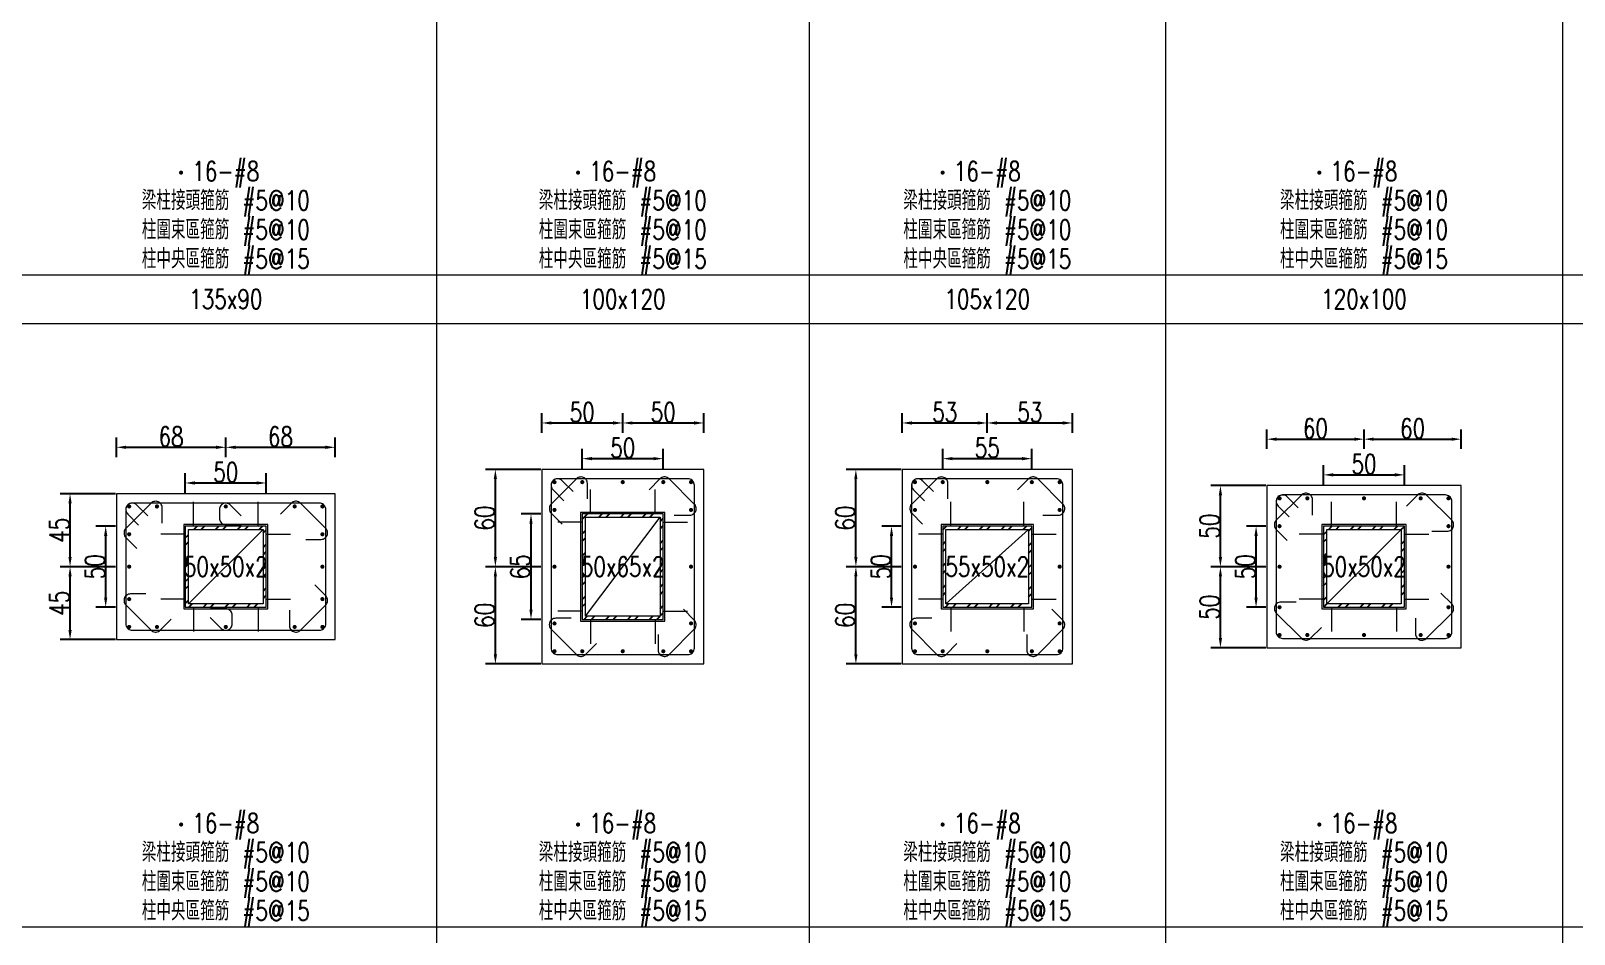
# Model space of a CAD drawing. Header units: millimetres. Extents: x 0 to 3905, y 0 to 8880.
# Drawn here: x 1970 to 2922, y 4447 to 5004 of the extents above; entities that cross this region are included whole.
import ezdxf
from ezdxf.enums import TextEntityAlignment as Align

# ---------------------------------------------------------------- set-up
doc = ezdxf.new("R2010")
doc.units = ezdxf.units.MM
doc.layers.get('DEFPOINTS').update_dxf_attribs({"color": 3})
for name, color, linetype in [('Hatch線', 6, 'Continuous'), ('主筋斷面', 2, 'Continuous'), ('文字-主筋根數', 7, 'Continuous'), ('文字-剪力筋 中央區', 7, 'Continuous'), ('文字-剪力筋-BC', 7, 'Continuous'), ('文字-剪力筋-圍束區', 7, 'Continuous'), ('文字-斷面尺寸', 7, 'Continuous'), ('文字-輔助字', 7, 'Continuous'), ('柱斷面線', 4, 'Continuous'), ('標註字', 4, 'Continuous'), ('箍筋線', 1, 'Continuous'), ('網格線', 7, 'Continuous'), ('鋼柱', 11, 'Continuous')]:
    doc.layers.add(name, color=color, linetype=linetype)
doc.styles.add('note', font='txt.shx', dxfattribs={"width": 0.75, "height": 12})
doc.styles.add('txt', font='txt.shx', dxfattribs={"height": 0.2, "bigfont": 'chineset.shx'})
doc.dimstyles.new('RCAD_DIM', dxfattribs={"dimtxt": 12, "dimasz": 6, "dimexe": 6, "dimexo": 0.625, "dimtad": 1, "dimdec": 0, "dimdsep": 46, "dimtxsty": 'note', "dimcen": 2.5, "dimclrd": 256, "dimclre": 256, "dimclrt": 256, "dimadec": 0, "dimazin": 0, "dimtfac": 1, "dimtmove": 0, "dimatfit": 3, "dimfxl": 0, "dimtolj": 1, "dimarcsym": 0})

# ---------------------------------------------------------------- blocks, each defined once
blk = doc.blocks.new('*D1140')
at = {"layer": 'DEFPOINTS', "color": 0}
for p in [(2115, 4725.625), (2065, 4719), (2115, 4719)]:
    blk.add_point(p, dxfattribs=at)
at = {"layer": '標註字', "lineweight": -2}
for p, q in [((2065, 4719.625), (2065, 4731.625)), ((2071, 4725.625), (2109, 4725.625)), ((2115, 4719.625), (2115, 4731.625))]:
    blk.add_line(p, q, dxfattribs=at)
at = {"layer": '標註字'}
for points in [[(2071, 4726.625), (2071, 4724.625), (2065, 4725.625)], [(2109, 4724.625), (2109, 4726.625), (2115, 4725.625)]]:
    blk.add_solid(points, dxfattribs=at)
at = {"layer": '標註字', "insert": (2090, 4732.25), "char_height": 12, "attachment_point": 5, "style": 'note'}
blk.add_mtext('\\A1;50', dxfattribs=at)
blk = doc.blocks.new('*D1141')
at = {"layer": 'DEFPOINTS', "color": 0}
for p in [(2015.875, 4699), (2022.5, 4699), (2022.5, 4649)]:
    blk.add_point(p, dxfattribs=at)
at = {"layer": '標註字', "lineweight": -2}
for p, q in [((2021.875, 4699), (2009.875, 4699)), ((2015.875, 4655), (2015.875, 4693)), ((2021.875, 4649), (2009.875, 4649))]:
    blk.add_line(p, q, dxfattribs=at)
at = {"layer": '標註字'}
for points in [[(2016.875, 4693), (2014.875, 4693), (2015.875, 4699)], [(2014.875, 4655), (2016.875, 4655), (2015.875, 4649)]]:
    blk.add_solid(points, dxfattribs=at)
at = {"layer": '標註字', "insert": (2009.25, 4674), "char_height": 12, "attachment_point": 5, "rotation": 90, "style": 'note'}
blk.add_mtext('\\A1;50', dxfattribs=at)
blk = doc.blocks.new('*D1142')
at = {"layer": 'DEFPOINTS', "color": 0}
for p in [(2090, 4747.625), (2022.5, 4741), (2090, 4741)]:
    blk.add_point(p, dxfattribs=at)
at = {"layer": '標註字', "lineweight": -2}
for p, q in [((2022.5, 4741.625), (2022.5, 4753.625)), ((2090, 4741.625), (2090, 4753.625)), ((2028.5, 4747.625), (2084, 4747.625))]:
    blk.add_line(p, q, dxfattribs=at)
at = {"layer": '標註字'}
for points in [[(2028.5, 4748.625), (2028.5, 4746.625), (2022.5, 4747.625)], [(2084, 4746.625), (2084, 4748.625), (2090, 4747.625)]]:
    blk.add_solid(points, dxfattribs=at)
at = {"layer": '標註字', "insert": (2056.25, 4754.25), "char_height": 12, "attachment_point": 5, "style": 'note'}
blk.add_mtext('\\A1;68', dxfattribs=at)
blk = doc.blocks.new('*D1143')
at = {"layer": 'DEFPOINTS', "color": 0}
for p in [(2157.5, 4747.625), (2090, 4741), (2157.5, 4741)]:
    blk.add_point(p, dxfattribs=at)
at = {"layer": '標註字', "lineweight": -2}
for p, q in [((2090, 4741.625), (2090, 4753.625)), ((2157.5, 4741.625), (2157.5, 4753.625)), ((2096, 4747.625), (2151.5, 4747.625))]:
    blk.add_line(p, q, dxfattribs=at)
at = {"layer": '標註字'}
for points in [[(2096, 4748.625), (2096, 4746.625), (2090, 4747.625)], [(2151.5, 4746.625), (2151.5, 4748.625), (2157.5, 4747.625)]]:
    blk.add_solid(points, dxfattribs=at)
at = {"layer": '標註字', "insert": (2123.75, 4754.25), "char_height": 12, "attachment_point": 5, "style": 'note'}
blk.add_mtext('\\A1;68', dxfattribs=at)
blk = doc.blocks.new('*D1144')
at = {"layer": 'DEFPOINTS', "color": 0}
for p in [(1993.875, 4674), (2022.5, 4674), (2022.5, 4629)]:
    blk.add_point(p, dxfattribs=at)
at = {"layer": '標註字', "lineweight": -2}
for p, q in [((2021.875, 4674), (1987.875, 4674)), ((1993.875, 4635), (1993.875, 4668)), ((2021.875, 4629), (1987.875, 4629))]:
    blk.add_line(p, q, dxfattribs=at)
at = {"layer": '標註字'}
for points in [[(1994.875, 4668), (1992.875, 4668), (1993.875, 4674)], [(1992.875, 4635), (1994.875, 4635), (1993.875, 4629)]]:
    blk.add_solid(points, dxfattribs=at)
at = {"layer": '標註字', "insert": (1987.25, 4651.5), "char_height": 12, "attachment_point": 5, "rotation": 90, "style": 'note'}
blk.add_mtext('\\A1;45', dxfattribs=at)
blk = doc.blocks.new('*D1145')
at = {"layer": 'DEFPOINTS', "color": 0}
for p in [(1993.875, 4719), (2022.5, 4719), (2022.5, 4674)]:
    blk.add_point(p, dxfattribs=at)
at = {"layer": '標註字', "lineweight": -2}
for p, q in [((2021.875, 4719), (1987.875, 4719)), ((1993.875, 4680), (1993.875, 4713)), ((2021.875, 4674), (1987.875, 4674))]:
    blk.add_line(p, q, dxfattribs=at)
at = {"layer": '標註字'}
for points in [[(1994.875, 4713), (1992.875, 4713), (1993.875, 4719)], [(1992.875, 4680), (1994.875, 4680), (1993.875, 4674)]]:
    blk.add_solid(points, dxfattribs=at)
at = {"layer": '標註字', "insert": (1987.25, 4696.5), "char_height": 12, "attachment_point": 5, "rotation": 90, "style": 'note'}
blk.add_mtext('\\A1;45', dxfattribs=at)
blk = doc.blocks.new('Circle_Filled')
at = {"const_width": 0.5}
blk.add_lwpolyline([(-0.25, 0, 1), (0.25, 0, 1)], format="xyb", close=True, dxfattribs=at)
blk = doc.blocks.new('*D1272')
at = {"layer": 'DEFPOINTS', "color": 0}
for p in [(2310, 4734), (2360, 4740.625), (2360, 4734)]:
    blk.add_point(p, dxfattribs=at)
at = {"layer": '標註字', "lineweight": -2}
for p, q in [((2310, 4734.625), (2310, 4746.625)), ((2360, 4734.625), (2360, 4746.625)), ((2316, 4740.625), (2354, 4740.625))]:
    blk.add_line(p, q, dxfattribs=at)
at = {"layer": '標註字'}
for points in [[(2316, 4741.625), (2316, 4739.625), (2310, 4740.625)], [(2354, 4739.625), (2354, 4741.625), (2360, 4740.625)]]:
    blk.add_solid(points, dxfattribs=at)
at = {"layer": '標註字', "insert": (2335, 4747.25), "char_height": 12, "attachment_point": 5, "style": 'note'}
blk.add_mtext('\\A1;50', dxfattribs=at)
blk = doc.blocks.new('*D1273')
at = {"layer": 'DEFPOINTS', "color": 0}
for p in [(2278.375, 4706.5), (2285, 4706.5), (2285, 4641.5)]:
    blk.add_point(p, dxfattribs=at)
at = {"layer": '標註字', "lineweight": -2}
for p, q in [((2284.375, 4706.5), (2272.375, 4706.5)), ((2278.375, 4647.5), (2278.375, 4700.5)), ((2284.375, 4641.5), (2272.375, 4641.5))]:
    blk.add_line(p, q, dxfattribs=at)
at = {"layer": '標註字'}
for points in [[(2279.375, 4700.5), (2277.375, 4700.5), (2278.375, 4706.5)], [(2277.375, 4647.5), (2279.375, 4647.5), (2278.375, 4641.5)]]:
    blk.add_solid(points, dxfattribs=at)
at = {"layer": '標註字', "insert": (2271.75, 4674), "char_height": 12, "attachment_point": 5, "rotation": 90, "style": 'note'}
blk.add_mtext('\\A1;65', dxfattribs=at)
blk = doc.blocks.new('*D1274')
at = {"layer": 'DEFPOINTS', "color": 0}
for p in [(2335, 4762.625), (2285, 4756), (2335, 4756)]:
    blk.add_point(p, dxfattribs=at)
at = {"layer": '標註字', "lineweight": -2}
for p, q in [((2285, 4756.625), (2285, 4768.625)), ((2291, 4762.625), (2329, 4762.625)), ((2335, 4756.625), (2335, 4768.625))]:
    blk.add_line(p, q, dxfattribs=at)
at = {"layer": '標註字'}
for points in [[(2291, 4763.625), (2291, 4761.625), (2285, 4762.625)], [(2329, 4761.625), (2329, 4763.625), (2335, 4762.625)]]:
    blk.add_solid(points, dxfattribs=at)
at = {"layer": '標註字', "insert": (2310, 4769.25), "char_height": 12, "attachment_point": 5, "style": 'note'}
blk.add_mtext('\\A1;50', dxfattribs=at)
blk = doc.blocks.new('*D1275')
at = {"layer": 'DEFPOINTS', "color": 0}
for p in [(2385, 4762.625), (2335, 4756), (2385, 4756)]:
    blk.add_point(p, dxfattribs=at)
at = {"layer": '標註字', "lineweight": -2}
for p, q in [((2335, 4756.625), (2335, 4768.625)), ((2341, 4762.625), (2379, 4762.625)), ((2385, 4756.625), (2385, 4768.625))]:
    blk.add_line(p, q, dxfattribs=at)
at = {"layer": '標註字'}
for points in [[(2341, 4763.625), (2341, 4761.625), (2335, 4762.625)], [(2379, 4761.625), (2379, 4763.625), (2385, 4762.625)]]:
    blk.add_solid(points, dxfattribs=at)
at = {"layer": '標註字', "insert": (2360, 4769.25), "char_height": 12, "attachment_point": 5, "style": 'note'}
blk.add_mtext('\\A1;50', dxfattribs=at)
blk = doc.blocks.new('*D1276')
at = {"layer": 'DEFPOINTS', "color": 0}
for p in [(2256.375, 4674), (2285, 4674), (2285, 4614)]:
    blk.add_point(p, dxfattribs=at)
at = {"layer": '標註字', "lineweight": -2}
for p, q in [((2284.375, 4674), (2250.375, 4674)), ((2256.375, 4620), (2256.375, 4668)), ((2284.375, 4614), (2250.375, 4614))]:
    blk.add_line(p, q, dxfattribs=at)
at = {"layer": '標註字'}
for points in [[(2257.375, 4668), (2255.375, 4668), (2256.375, 4674)], [(2255.375, 4620), (2257.375, 4620), (2256.375, 4614)]]:
    blk.add_solid(points, dxfattribs=at)
at = {"layer": '標註字', "insert": (2249.75, 4644), "char_height": 12, "attachment_point": 5, "rotation": 90, "style": 'note'}
blk.add_mtext('\\A1;60', dxfattribs=at)
blk = doc.blocks.new('*D1277')
at = {"layer": 'DEFPOINTS', "color": 0}
for p in [(2256.375, 4734), (2285, 4734), (2285, 4674)]:
    blk.add_point(p, dxfattribs=at)
at = {"layer": '標註字', "lineweight": -2}
for p, q in [((2284.375, 4734), (2250.375, 4734)), ((2256.375, 4680), (2256.375, 4728)), ((2284.375, 4674), (2250.375, 4674))]:
    blk.add_line(p, q, dxfattribs=at)
at = {"layer": '標註字'}
for points in [[(2257.375, 4728), (2255.375, 4728), (2256.375, 4734)], [(2255.375, 4680), (2257.375, 4680), (2256.375, 4674)]]:
    blk.add_solid(points, dxfattribs=at)
at = {"layer": '標註字', "insert": (2249.75, 4704), "char_height": 12, "attachment_point": 5, "rotation": 90, "style": 'note'}
blk.add_mtext('\\A1;60', dxfattribs=at)
blk = doc.blocks.new('*D1404')
at = {"layer": 'DEFPOINTS', "color": 0}
for p in [(2532.5, 4734), (2587.5, 4740.625), (2587.5, 4734)]:
    blk.add_point(p, dxfattribs=at)
at = {"layer": '標註字', "lineweight": -2}
for p, q in [((2532.5, 4734.625), (2532.5, 4746.625)), ((2587.5, 4734.625), (2587.5, 4746.625)), ((2538.5, 4740.625), (2581.5, 4740.625))]:
    blk.add_line(p, q, dxfattribs=at)
at = {"layer": '標註字'}
for points in [[(2538.5, 4741.625), (2538.5, 4739.625), (2532.5, 4740.625)], [(2581.5, 4739.625), (2581.5, 4741.625), (2587.5, 4740.625)]]:
    blk.add_solid(points, dxfattribs=at)
at = {"layer": '標註字', "insert": (2560, 4747.25), "char_height": 12, "attachment_point": 5, "style": 'note'}
blk.add_mtext('\\A1;55', dxfattribs=at)
blk = doc.blocks.new('*D1405')
at = {"layer": 'DEFPOINTS', "color": 0}
for p in [(2500.875, 4699), (2507.5, 4699), (2507.5, 4649)]:
    blk.add_point(p, dxfattribs=at)
at = {"layer": '標註字', "lineweight": -2}
for p, q in [((2506.875, 4699), (2494.875, 4699)), ((2500.875, 4655), (2500.875, 4693)), ((2506.875, 4649), (2494.875, 4649))]:
    blk.add_line(p, q, dxfattribs=at)
at = {"layer": '標註字'}
for points in [[(2501.875, 4693), (2499.875, 4693), (2500.875, 4699)], [(2499.875, 4655), (2501.875, 4655), (2500.875, 4649)]]:
    blk.add_solid(points, dxfattribs=at)
at = {"layer": '標註字', "insert": (2494.25, 4674), "char_height": 12, "attachment_point": 5, "rotation": 90, "style": 'note'}
blk.add_mtext('\\A1;50', dxfattribs=at)
blk = doc.blocks.new('*D1406')
at = {"layer": 'DEFPOINTS', "color": 0}
for p in [(2560, 4762.625), (2507.5, 4756), (2560, 4756)]:
    blk.add_point(p, dxfattribs=at)
at = {"layer": '標註字', "lineweight": -2}
for p, q in [((2507.5, 4756.625), (2507.5, 4768.625)), ((2513.5, 4762.625), (2554, 4762.625)), ((2560, 4756.625), (2560, 4768.625))]:
    blk.add_line(p, q, dxfattribs=at)
at = {"layer": '標註字'}
for points in [[(2513.5, 4763.625), (2513.5, 4761.625), (2507.5, 4762.625)], [(2554, 4761.625), (2554, 4763.625), (2560, 4762.625)]]:
    blk.add_solid(points, dxfattribs=at)
at = {"layer": '標註字', "insert": (2533.75, 4769.25), "char_height": 12, "attachment_point": 5, "style": 'note'}
blk.add_mtext('\\A1;53', dxfattribs=at)
blk = doc.blocks.new('*D1407')
at = {"layer": 'DEFPOINTS', "color": 0}
for p in [(2612.5, 4762.625), (2560, 4756), (2612.5, 4756)]:
    blk.add_point(p, dxfattribs=at)
at = {"layer": '標註字', "lineweight": -2}
for p, q in [((2560, 4756.625), (2560, 4768.625)), ((2566, 4762.625), (2606.5, 4762.625)), ((2612.5, 4756.625), (2612.5, 4768.625))]:
    blk.add_line(p, q, dxfattribs=at)
at = {"layer": '標註字'}
for points in [[(2566, 4763.625), (2566, 4761.625), (2560, 4762.625)], [(2606.5, 4761.625), (2606.5, 4763.625), (2612.5, 4762.625)]]:
    blk.add_solid(points, dxfattribs=at)
at = {"layer": '標註字', "insert": (2586.25, 4769.25), "char_height": 12, "attachment_point": 5, "style": 'note'}
blk.add_mtext('\\A1;53', dxfattribs=at)
blk = doc.blocks.new('*D1408')
at = {"layer": 'DEFPOINTS', "color": 0}
for p in [(2478.875, 4674), (2507.5, 4674), (2507.5, 4614)]:
    blk.add_point(p, dxfattribs=at)
at = {"layer": '標註字', "lineweight": -2}
for p, q in [((2506.875, 4674), (2472.875, 4674)), ((2478.875, 4620), (2478.875, 4668)), ((2506.875, 4614), (2472.875, 4614))]:
    blk.add_line(p, q, dxfattribs=at)
at = {"layer": '標註字'}
for points in [[(2479.875, 4668), (2477.875, 4668), (2478.875, 4674)], [(2477.875, 4620), (2479.875, 4620), (2478.875, 4614)]]:
    blk.add_solid(points, dxfattribs=at)
at = {"layer": '標註字', "insert": (2472.25, 4644), "char_height": 12, "attachment_point": 5, "rotation": 90, "style": 'note'}
blk.add_mtext('\\A1;60', dxfattribs=at)
blk = doc.blocks.new('*D1409')
at = {"layer": 'DEFPOINTS', "color": 0}
for p in [(2478.875, 4734), (2507.5, 4734), (2507.5, 4674)]:
    blk.add_point(p, dxfattribs=at)
at = {"layer": '標註字', "lineweight": -2}
for p, q in [((2506.875, 4734), (2472.875, 4734)), ((2478.875, 4680), (2478.875, 4728)), ((2506.875, 4674), (2472.875, 4674))]:
    blk.add_line(p, q, dxfattribs=at)
at = {"layer": '標註字'}
for points in [[(2479.875, 4728), (2477.875, 4728), (2478.875, 4734)], [(2477.875, 4680), (2479.875, 4680), (2478.875, 4674)]]:
    blk.add_solid(points, dxfattribs=at)
at = {"layer": '標註字', "insert": (2472.25, 4704), "char_height": 12, "attachment_point": 5, "rotation": 90, "style": 'note'}
blk.add_mtext('\\A1;60', dxfattribs=at)
blk = doc.blocks.new('*D1536')
at = {"layer": 'DEFPOINTS', "color": 0}
for p in [(2817.5, 4730.625), (2767.5, 4724), (2817.5, 4724)]:
    blk.add_point(p, dxfattribs=at)
at = {"layer": '標註字', "lineweight": -2}
for p, q in [((2767.5, 4724.625), (2767.5, 4736.625)), ((2817.5, 4724.625), (2817.5, 4736.625)), ((2773.5, 4730.625), (2811.5, 4730.625))]:
    blk.add_line(p, q, dxfattribs=at)
at = {"layer": '標註字'}
for points in [[(2773.5, 4731.625), (2773.5, 4729.625), (2767.5, 4730.625)], [(2811.5, 4729.625), (2811.5, 4731.625), (2817.5, 4730.625)]]:
    blk.add_solid(points, dxfattribs=at)
at = {"layer": '標註字', "insert": (2792.5, 4737.25), "char_height": 12, "attachment_point": 5, "style": 'note'}
blk.add_mtext('\\A1;50', dxfattribs=at)
blk = doc.blocks.new('*D1537')
at = {"layer": 'DEFPOINTS', "color": 0}
for p in [(2725.875, 4699), (2732.5, 4699), (2732.5, 4649)]:
    blk.add_point(p, dxfattribs=at)
at = {"layer": '標註字', "lineweight": -2}
for p, q in [((2731.875, 4699), (2719.875, 4699)), ((2725.875, 4655), (2725.875, 4693)), ((2731.875, 4649), (2719.875, 4649))]:
    blk.add_line(p, q, dxfattribs=at)
at = {"layer": '標註字'}
for points in [[(2726.875, 4693), (2724.875, 4693), (2725.875, 4699)], [(2724.875, 4655), (2726.875, 4655), (2725.875, 4649)]]:
    blk.add_solid(points, dxfattribs=at)
at = {"layer": '標註字', "insert": (2719.25, 4674), "char_height": 12, "attachment_point": 5, "rotation": 90, "style": 'note'}
blk.add_mtext('\\A1;50', dxfattribs=at)
blk = doc.blocks.new('*D1538')
at = {"layer": 'DEFPOINTS', "color": 0}
for p in [(2732.5, 4746), (2792.5, 4752.625), (2792.5, 4746)]:
    blk.add_point(p, dxfattribs=at)
at = {"layer": '標註字', "lineweight": -2}
for p, q in [((2732.5, 4746.625), (2732.5, 4758.625)), ((2792.5, 4746.625), (2792.5, 4758.625)), ((2738.5, 4752.625), (2786.5, 4752.625))]:
    blk.add_line(p, q, dxfattribs=at)
at = {"layer": '標註字'}
for points in [[(2738.5, 4753.625), (2738.5, 4751.625), (2732.5, 4752.625)], [(2786.5, 4751.625), (2786.5, 4753.625), (2792.5, 4752.625)]]:
    blk.add_solid(points, dxfattribs=at)
at = {"layer": '標註字', "insert": (2762.5, 4759.25), "char_height": 12, "attachment_point": 5, "style": 'note'}
blk.add_mtext('\\A1;60', dxfattribs=at)
blk = doc.blocks.new('*D1539')
at = {"layer": 'DEFPOINTS', "color": 0}
for p in [(2792.5, 4746), (2852.5, 4752.625), (2852.5, 4746)]:
    blk.add_point(p, dxfattribs=at)
at = {"layer": '標註字', "lineweight": -2}
for p, q in [((2792.5, 4746.625), (2792.5, 4758.625)), ((2852.5, 4746.625), (2852.5, 4758.625)), ((2798.5, 4752.625), (2846.5, 4752.625))]:
    blk.add_line(p, q, dxfattribs=at)
at = {"layer": '標註字'}
for points in [[(2798.5, 4753.625), (2798.5, 4751.625), (2792.5, 4752.625)], [(2846.5, 4751.625), (2846.5, 4753.625), (2852.5, 4752.625)]]:
    blk.add_solid(points, dxfattribs=at)
at = {"layer": '標註字', "insert": (2822.5, 4759.25), "char_height": 12, "attachment_point": 5, "style": 'note'}
blk.add_mtext('\\A1;60', dxfattribs=at)
blk = doc.blocks.new('*D1540')
at = {"layer": 'DEFPOINTS', "color": 0}
for p in [(2703.875, 4674), (2732.5, 4674), (2732.5, 4624)]:
    blk.add_point(p, dxfattribs=at)
at = {"layer": '標註字', "lineweight": -2}
for p, q in [((2731.875, 4674), (2697.875, 4674)), ((2703.875, 4630), (2703.875, 4668)), ((2731.875, 4624), (2697.875, 4624))]:
    blk.add_line(p, q, dxfattribs=at)
at = {"layer": '標註字'}
for points in [[(2704.875, 4668), (2702.875, 4668), (2703.875, 4674)], [(2702.875, 4630), (2704.875, 4630), (2703.875, 4624)]]:
    blk.add_solid(points, dxfattribs=at)
at = {"layer": '標註字', "insert": (2697.25, 4649), "char_height": 12, "attachment_point": 5, "rotation": 90, "style": 'note'}
blk.add_mtext('\\A1;50', dxfattribs=at)
blk = doc.blocks.new('*D1541')
at = {"layer": 'DEFPOINTS', "color": 0}
for p in [(2703.875, 4724), (2732.5, 4724), (2732.5, 4674)]:
    blk.add_point(p, dxfattribs=at)
at = {"layer": '標註字', "lineweight": -2}
for p, q in [((2731.875, 4724), (2697.875, 4724)), ((2703.875, 4680), (2703.875, 4718)), ((2731.875, 4674), (2697.875, 4674))]:
    blk.add_line(p, q, dxfattribs=at)
at = {"layer": '標註字'}
for points in [[(2704.875, 4718), (2702.875, 4718), (2703.875, 4724)], [(2702.875, 4680), (2704.875, 4680), (2703.875, 4674)]]:
    blk.add_solid(points, dxfattribs=at)
at = {"layer": '標註字', "insert": (2697.25, 4699), "char_height": 12, "attachment_point": 5, "rotation": 90, "style": 'note'}
blk.add_mtext('\\A1;50', dxfattribs=at)

msp = doc.modelspace()

# ---------------------------------------------------------------- hatches: boundary and pattern name
at = {"layer": 'Hatch線'}
h = msp.add_hatch(dxfattribs=at)
h.set_pattern_fill('ANSI32', color=256, style=0)
h.paths.add_polyline_path([(2310, 4641.5), (2360, 4641.5), (2360, 4706.5), (2310, 4706.5)], flags=17)
h.paths.add_polyline_path([(2312, 4643.5), (2312, 4704.5), (2358, 4704.5), (2358, 4643.5)])
h = msp.add_hatch(dxfattribs=at)
h.set_pattern_fill('ANSI32', color=256, style=0)
h.paths.add_polyline_path([(2065, 4649), (2115, 4649), (2115, 4699), (2065, 4699)], flags=17)
h.paths.add_polyline_path([(2067, 4651), (2067, 4697), (2113, 4697), (2113, 4651)])
h = msp.add_hatch(dxfattribs=at)
h.set_pattern_fill('ANSI32', color=256, style=0)
h.paths.add_polyline_path([(2532.5, 4649), (2587.5, 4649), (2587.5, 4699), (2532.5, 4699)], flags=17)
h.paths.add_polyline_path([(2534.5, 4651), (2534.5, 4697), (2585.5, 4697), (2585.5, 4651)])
h = msp.add_hatch(dxfattribs=at)
h.set_pattern_fill('ANSI32', color=256, style=0)
h.paths.add_polyline_path([(2767.5, 4649), (2817.5, 4649), (2817.5, 4699), (2767.5, 4699)], flags=17)
h.paths.add_polyline_path([(2769.5, 4651), (2769.5, 4697), (2815.5, 4697), (2815.5, 4651)])

# ---------------------------------------------------------------- linework, layer by layer
at = {"layer": 'DEFPOINTS', "lineweight": 5}
for points in [[(2315, 4706.5), (2315, 4721.5)], [(2355, 4706.5), (2355, 4721.5)], [(2070, 4699), (2070, 4714)], [(2110, 4699), (2110, 4714)], [(2310, 4640.5), (2361, 4640.5), (2361, 4707.5), (2309, 4707.5), (2309, 4640.5), (2310, 4640.5)], [(2537.5, 4699), (2537.5, 4714)], [(2582.5, 4699), (2582.5, 4714)], [(2772.5, 4699), (2772.5, 4714)], [(2812.5, 4699), (2812.5, 4714)], [(2065, 4648), (2116, 4648), (2116, 4700), (2064, 4700), (2064, 4648), (2065, 4648)], [(2067, 4651), (2113, 4697)], [(2310, 4701.5), (2295, 4701.5)], [(2312, 4643.5), (2358, 4704.5)], [(2360, 4701.5), (2375, 4701.5)], [(2532.5, 4648), (2588.5, 4648), (2588.5, 4700), (2531.5, 4700), (2531.5, 4648), (2532.5, 4648)], [(2534.5, 4651), (2585.5, 4697)], [(2767.5, 4648), (2818.5, 4648), (2818.5, 4700), (2766.5, 4700), (2766.5, 4648), (2767.5, 4648)], [(2769.5, 4651), (2815.5, 4697)], [(2065, 4694), (2050, 4694)], [(2115, 4694), (2130, 4694)], [(2532.5, 4694), (2517.5, 4694)], [(2587.5, 4694), (2602.5, 4694)], [(2767.5, 4694), (2752.5, 4694)], [(2817.5, 4694), (2832.5, 4694)], [(2065, 4654), (2050, 4654)], [(2070, 4649), (2070, 4634)], [(2110, 4649), (2110, 4634)], [(2115, 4654), (2130, 4654)], [(2532.5, 4654), (2517.5, 4654)], [(2537.5, 4649), (2537.5, 4634)], [(2582.5, 4649), (2582.5, 4634)], [(2587.5, 4654), (2602.5, 4654)], [(2767.5, 4654), (2752.5, 4654)], [(2772.5, 4649), (2772.5, 4634)], [(2812.5, 4649), (2812.5, 4634)], [(2817.5, 4654), (2832.5, 4654)], [(2310, 4646.5), (2295, 4646.5)], [(2315, 4641.5), (2315, 4626.5)], [(2355, 4641.5), (2355, 4626.5)], [(2360, 4646.5), (2375, 4646.5)]]:
    msp.add_lwpolyline(points, dxfattribs=at)
at = {"layer": '柱斷面線', "lineweight": 5}
for points in [[(2285, 4614), (2385, 4614), (2385, 4734), (2285, 4734), (2285, 4614)], [(2507.5, 4614), (2612.5, 4614), (2612.5, 4734), (2507.5, 4734), (2507.5, 4614)], [(2022.5, 4629), (2157.5, 4629), (2157.5, 4719), (2022.5, 4719), (2022.5, 4629)], [(2732.5, 4624), (2852.5, 4624), (2852.5, 4724), (2732.5, 4724), (2732.5, 4624)]]:
    msp.add_lwpolyline(points, dxfattribs=at)
at = {"layer": '箍筋線', "lineweight": 5}
for points in [[(2313.19, 4715.81), (2313.19, 4725.35), (2313.13, 4726.02), (2312.96, 4726.66), (2312.69, 4727.27), (2312.32, 4727.83), (2311.86, 4728.32), (2311.33, 4728.72), (2310.73, 4729.02), (2310.1, 4729.23), (2309.43, 4729.32), (2308.77, 4729.3), (2308.11, 4729.17), (2307.49, 4728.93), (2306.91, 4728.59), (2306.4, 4728.16), (2290.84, 4712.6), (2290.39, 4712.07), (2290.05, 4711.47), (2289.81, 4710.82), (2289.69, 4710.13), (2289.69, 4709.44), (2289.81, 4708.76), (2290.05, 4708.11), (2290.39, 4707.51), (2290.84, 4706.98), (2297.58, 4700.23)], [(2304.33, 4720.29), (2297.58, 4727.04), (2297.07, 4727.47), (2296.49, 4727.81), (2295.87, 4728.05), (2295.22, 4728.18), (2294.55, 4728.2), (2293.89, 4728.11), (2293.25, 4727.9), (2292.66, 4727.6), (2292.12, 4727.19), (2291.66, 4726.71), (2291.29, 4726.15), (2291.02, 4725.54), (2290.85, 4724.9), (2290.79, 4724.23), (2290.79, 4623.77), (2290.86, 4623.08), (2291.03, 4622.41), (2291.33, 4621.78), (2291.72, 4621.21), (2292.21, 4620.72), (2292.78, 4620.33), (2293.41, 4620.03), (2294.08, 4619.86), (2294.77, 4619.79), (2375.23, 4619.79), (2375.92, 4619.86), (2376.59, 4620.03), (2377.22, 4620.33), (2377.79, 4620.72), (2378.28, 4621.21), (2378.67, 4621.78), (2378.97, 4622.41), (2379.14, 4623.08), (2379.21, 4623.77), (2379.21, 4724.23), (2379.14, 4724.92), (2378.97, 4725.59), (2378.67, 4726.22), (2378.28, 4726.79), (2377.79, 4727.28), (2377.22, 4727.67), (2376.59, 4727.97), (2375.92, 4728.14), (2375.23, 4728.21), (2294.77, 4728.21), (2294.1, 4728.15), (2293.46, 4727.98), (2292.85, 4727.71), (2292.29, 4727.34), (2291.81, 4726.88), (2291.4, 4726.34), (2291.1, 4725.75), (2290.89, 4725.11), (2290.8, 4724.45), (2290.82, 4723.78), (2290.95, 4723.13), (2291.19, 4722.51), (2291.53, 4721.93), (2291.96, 4721.42), (2298.71, 4714.67)], [(2366.81, 4705.81), (2376.35, 4705.81), (2377.02, 4705.87), (2377.66, 4706.04), (2378.27, 4706.31), (2378.83, 4706.68), (2379.32, 4707.14), (2379.72, 4707.67), (2380.02, 4708.27), (2380.23, 4708.9), (2380.32, 4709.57), (2380.3, 4710.23), (2380.17, 4710.89), (2379.93, 4711.51), (2379.59, 4712.09), (2379.16, 4712.6), (2363.6, 4728.16), (2363.07, 4728.61), (2362.47, 4728.95), (2361.82, 4729.19), (2361.13, 4729.31), (2360.44, 4729.31), (2359.76, 4729.19), (2359.11, 4728.95), (2358.51, 4728.61), (2357.98, 4728.16), (2351.23, 4721.42)], [(2535.69, 4715.81), (2535.69, 4725.35), (2535.63, 4726.02), (2535.46, 4726.66), (2535.19, 4727.27), (2534.82, 4727.83), (2534.36, 4728.32), (2533.83, 4728.72), (2533.23, 4729.02), (2532.6, 4729.23), (2531.93, 4729.32), (2531.27, 4729.3), (2530.61, 4729.17), (2529.99, 4728.93), (2529.41, 4728.59), (2528.9, 4728.16), (2513.34, 4712.6), (2512.89, 4712.07), (2512.55, 4711.47), (2512.31, 4710.82), (2512.19, 4710.13), (2512.19, 4709.44), (2512.31, 4708.76), (2512.55, 4708.11), (2512.89, 4707.51), (2513.34, 4706.98), (2520.08, 4700.23)], [(2526.83, 4720.29), (2520.08, 4727.04), (2519.57, 4727.47), (2518.99, 4727.81), (2518.37, 4728.05), (2517.72, 4728.18), (2517.05, 4728.2), (2516.39, 4728.11), (2515.75, 4727.9), (2515.16, 4727.6), (2514.62, 4727.19), (2514.16, 4726.71), (2513.79, 4726.15), (2513.52, 4725.54), (2513.35, 4724.9), (2513.29, 4724.23), (2513.29, 4623.77), (2513.36, 4623.08), (2513.53, 4622.41), (2513.83, 4621.78), (2514.22, 4621.21), (2514.71, 4620.72), (2515.28, 4620.33), (2515.91, 4620.03), (2516.58, 4619.86), (2517.27, 4619.79), (2602.73, 4619.79), (2603.42, 4619.86), (2604.09, 4620.03), (2604.72, 4620.33), (2605.29, 4620.72), (2605.78, 4621.21), (2606.17, 4621.78), (2606.47, 4622.41), (2606.64, 4623.08), (2606.71, 4623.77), (2606.71, 4724.23), (2606.64, 4724.92), (2606.47, 4725.59), (2606.17, 4726.22), (2605.78, 4726.79), (2605.29, 4727.28), (2604.72, 4727.67), (2604.09, 4727.97), (2603.42, 4728.14), (2602.73, 4728.21), (2517.27, 4728.21), (2516.6, 4728.15), (2515.96, 4727.98), (2515.35, 4727.71), (2514.79, 4727.34), (2514.31, 4726.88), (2513.9, 4726.34), (2513.6, 4725.75), (2513.39, 4725.11), (2513.3, 4724.45), (2513.32, 4723.78), (2513.45, 4723.13), (2513.69, 4722.51), (2514.03, 4721.93), (2514.46, 4721.42), (2521.21, 4714.67)], [(2594.31, 4705.81), (2603.85, 4705.81), (2604.52, 4705.87), (2605.16, 4706.04), (2605.77, 4706.31), (2606.33, 4706.68), (2606.82, 4707.14), (2607.22, 4707.67), (2607.52, 4708.27), (2607.73, 4708.9), (2607.82, 4709.57), (2607.8, 4710.23), (2607.67, 4710.89), (2607.43, 4711.51), (2607.09, 4712.09), (2606.66, 4712.6), (2591.1, 4728.16), (2590.57, 4728.61), (2589.97, 4728.95), (2589.32, 4729.19), (2588.63, 4729.31), (2587.94, 4729.31), (2587.26, 4729.19), (2586.61, 4728.95), (2586.01, 4728.61), (2585.48, 4728.16), (2578.73, 4721.42)], [(2760.69, 4705.81), (2760.69, 4715.35), (2760.63, 4716.02), (2760.46, 4716.66), (2760.19, 4717.27), (2759.82, 4717.83), (2759.36, 4718.32), (2758.83, 4718.72), (2758.23, 4719.02), (2757.6, 4719.23), (2756.93, 4719.32), (2756.27, 4719.3), (2755.61, 4719.17), (2754.99, 4718.93), (2754.41, 4718.59), (2753.9, 4718.16), (2738.34, 4702.6), (2737.89, 4702.07), (2737.55, 4701.47), (2737.31, 4700.82), (2737.19, 4700.13), (2737.19, 4699.44), (2737.31, 4698.76), (2737.55, 4698.11), (2737.89, 4697.51), (2738.34, 4696.98), (2745.08, 4690.23)], [(2751.83, 4710.29), (2745.08, 4717.04), (2744.57, 4717.47), (2743.99, 4717.81), (2743.37, 4718.05), (2742.72, 4718.18), (2742.05, 4718.2), (2741.39, 4718.11), (2740.75, 4717.9), (2740.16, 4717.6), (2739.62, 4717.19), (2739.16, 4716.71), (2738.79, 4716.15), (2738.52, 4715.54), (2738.35, 4714.9), (2738.29, 4714.23), (2738.29, 4633.77), (2738.36, 4633.08), (2738.53, 4632.41), (2738.83, 4631.78), (2739.22, 4631.21), (2739.71, 4630.72), (2740.28, 4630.33), (2740.91, 4630.03), (2741.58, 4629.86), (2742.27, 4629.79), (2842.73, 4629.79), (2843.42, 4629.86), (2844.09, 4630.03), (2844.72, 4630.33), (2845.29, 4630.72), (2845.78, 4631.21), (2846.17, 4631.78), (2846.47, 4632.41), (2846.64, 4633.08), (2846.71, 4633.77), (2846.71, 4714.23), (2846.64, 4714.92), (2846.47, 4715.59), (2846.17, 4716.22), (2845.78, 4716.79), (2845.29, 4717.28), (2844.72, 4717.67), (2844.09, 4717.97), (2843.42, 4718.14), (2842.73, 4718.21), (2742.27, 4718.21), (2741.6, 4718.15), (2740.96, 4717.98), (2740.35, 4717.71), (2739.79, 4717.34), (2739.31, 4716.88), (2738.9, 4716.34), (2738.6, 4715.75), (2738.39, 4715.11), (2738.3, 4714.45), (2738.32, 4713.78), (2738.45, 4713.13), (2738.69, 4712.51), (2739.03, 4711.93), (2739.46, 4711.42), (2746.21, 4704.67)], [(2834.31, 4695.81), (2843.85, 4695.81), (2844.52, 4695.87), (2845.16, 4696.04), (2845.77, 4696.31), (2846.33, 4696.68), (2846.82, 4697.14), (2847.22, 4697.67), (2847.52, 4698.27), (2847.73, 4698.9), (2847.82, 4699.57), (2847.8, 4700.23), (2847.67, 4700.89), (2847.43, 4701.51), (2847.09, 4702.09), (2846.66, 4702.6), (2831.1, 4718.16), (2830.57, 4718.61), (2829.97, 4718.95), (2829.32, 4719.19), (2828.63, 4719.31), (2827.94, 4719.31), (2827.26, 4719.19), (2826.61, 4718.95), (2826.01, 4718.61), (2825.48, 4718.16), (2818.73, 4711.42)], [(2050.69, 4700.81), (2050.69, 4710.35), (2050.63, 4711.02), (2050.46, 4711.66), (2050.19, 4712.27), (2049.82, 4712.83), (2049.36, 4713.32), (2048.83, 4713.72), (2048.23, 4714.02), (2047.6, 4714.23), (2046.93, 4714.32), (2046.27, 4714.3), (2045.61, 4714.17), (2044.99, 4713.93), (2044.41, 4713.59), (2043.9, 4713.16), (2028.34, 4697.6), (2027.89, 4697.07), (2027.55, 4696.47), (2027.31, 4695.82), (2027.19, 4695.13), (2027.19, 4694.44), (2027.31, 4693.76), (2027.55, 4693.11), (2027.89, 4692.51), (2028.34, 4691.98), (2035.08, 4685.23)], [(2041.83, 4705.29), (2035.08, 4712.04), (2034.57, 4712.47), (2033.99, 4712.81), (2033.37, 4713.05), (2032.72, 4713.18), (2032.05, 4713.2), (2031.39, 4713.11), (2030.75, 4712.9), (2030.16, 4712.6), (2029.62, 4712.19), (2029.16, 4711.71), (2028.79, 4711.15), (2028.52, 4710.54), (2028.35, 4709.9), (2028.29, 4709.23), (2028.29, 4638.77), (2028.36, 4638.08), (2028.53, 4637.41), (2028.83, 4636.78), (2029.22, 4636.21), (2029.71, 4635.72), (2030.28, 4635.33), (2030.91, 4635.03), (2031.58, 4634.86), (2032.27, 4634.79), (2147.73, 4634.79), (2148.42, 4634.86), (2149.09, 4635.03), (2149.72, 4635.33), (2150.29, 4635.72), (2150.78, 4636.21), (2151.17, 4636.78), (2151.47, 4637.41), (2151.64, 4638.08), (2151.71, 4638.77), (2151.71, 4709.23), (2151.64, 4709.92), (2151.47, 4710.59), (2151.17, 4711.22), (2150.78, 4711.79), (2150.29, 4712.28), (2149.72, 4712.67), (2149.09, 4712.97), (2148.42, 4713.14), (2147.73, 4713.21), (2032.27, 4713.21), (2031.6, 4713.15), (2030.96, 4712.98), (2030.35, 4712.71), (2029.79, 4712.34), (2029.31, 4711.88), (2028.9, 4711.34), (2028.6, 4710.75), (2028.39, 4710.11), (2028.3, 4709.45), (2028.32, 4708.78), (2028.45, 4708.13), (2028.69, 4707.51), (2029.03, 4706.93), (2029.46, 4706.42), (2036.21, 4699.67)], [(2099.56, 4705.29), (2092.81, 4712.04), (2092.3, 4712.47), (2091.72, 4712.81), (2091.1, 4713.05), (2090.45, 4713.18), (2089.78, 4713.2), (2089.12, 4713.11), (2088.48, 4712.9), (2087.89, 4712.6), (2087.35, 4712.19), (2086.89, 4711.71), (2086.52, 4711.15), (2086.25, 4710.54), (2086.08, 4709.9), (2086.03, 4709.23), (2086.03, 4703.98), (2086.09, 4703.28), (2086.26, 4702.62), (2086.56, 4701.99), (2086.95, 4701.42), (2087.44, 4700.93), (2088.01, 4700.53), (2088.64, 4700.24), (2089.31, 4700.06), (2090, 4700), (2099.54, 4700)], [(2139.31, 4690.81), (2148.85, 4690.81), (2149.52, 4690.87), (2150.16, 4691.04), (2150.77, 4691.31), (2151.33, 4691.68), (2151.82, 4692.14), (2152.22, 4692.67), (2152.52, 4693.27), (2152.73, 4693.9), (2152.82, 4694.57), (2152.8, 4695.23), (2152.67, 4695.89), (2152.43, 4696.51), (2152.09, 4697.09), (2151.66, 4697.6), (2136.1, 4713.16), (2135.57, 4713.61), (2134.97, 4713.95), (2134.32, 4714.19), (2133.63, 4714.31), (2132.94, 4714.31), (2132.26, 4714.19), (2131.61, 4713.95), (2131.01, 4713.61), (2130.48, 4713.16), (2123.73, 4706.42)], [(2129.31, 4647.19), (2129.31, 4637.65), (2129.37, 4636.98), (2129.54, 4636.34), (2129.81, 4635.73), (2130.18, 4635.17), (2130.64, 4634.68), (2131.17, 4634.28), (2131.77, 4633.98), (2132.4, 4633.77), (2133.07, 4633.68), (2133.73, 4633.7), (2134.39, 4633.83), (2135.01, 4634.07), (2135.59, 4634.41), (2136.1, 4634.84), (2151.66, 4650.4), (2152.11, 4650.93), (2152.45, 4651.53), (2152.69, 4652.18), (2152.81, 4652.87), (2152.81, 4653.56), (2152.69, 4654.24), (2152.45, 4654.89), (2152.11, 4655.49), (2151.66, 4656.02), (2144.92, 4662.77)], [(2824.31, 4642.19), (2824.31, 4632.65), (2824.37, 4631.98), (2824.54, 4631.34), (2824.81, 4630.73), (2825.18, 4630.17), (2825.64, 4629.68), (2826.17, 4629.28), (2826.77, 4628.98), (2827.4, 4628.77), (2828.07, 4628.68), (2828.73, 4628.7), (2829.39, 4628.83), (2830.01, 4629.07), (2830.59, 4629.41), (2831.1, 4629.84), (2846.66, 4645.4), (2847.11, 4645.93), (2847.45, 4646.53), (2847.69, 4647.18), (2847.81, 4647.87), (2847.81, 4648.56), (2847.69, 4649.24), (2847.45, 4649.89), (2847.11, 4650.49), (2846.66, 4651.02), (2839.92, 4657.77)], [(2040.69, 4657.19), (2031.15, 4657.19), (2030.48, 4657.13), (2029.84, 4656.96), (2029.23, 4656.69), (2028.67, 4656.32), (2028.18, 4655.86), (2027.78, 4655.33), (2027.48, 4654.73), (2027.27, 4654.1), (2027.18, 4653.43), (2027.2, 4652.77), (2027.33, 4652.11), (2027.57, 4651.49), (2027.91, 4650.91), (2028.34, 4650.4), (2043.9, 4634.84), (2044.43, 4634.39), (2045.03, 4634.05), (2045.68, 4633.81), (2046.37, 4633.69), (2047.06, 4633.69), (2047.74, 4633.81), (2048.39, 4634.05), (2048.99, 4634.39), (2049.52, 4634.84), (2056.27, 4641.58)], [(2750.69, 4652.19), (2741.15, 4652.19), (2740.48, 4652.13), (2739.84, 4651.96), (2739.23, 4651.69), (2738.67, 4651.32), (2738.18, 4650.86), (2737.78, 4650.33), (2737.48, 4649.73), (2737.27, 4649.1), (2737.18, 4648.43), (2737.2, 4647.77), (2737.33, 4647.11), (2737.57, 4646.49), (2737.91, 4645.91), (2738.34, 4645.4), (2753.9, 4629.84), (2754.43, 4629.39), (2755.03, 4629.05), (2755.68, 4628.81), (2756.37, 4628.69), (2757.06, 4628.69), (2757.74, 4628.81), (2758.39, 4629.05), (2758.99, 4629.39), (2759.52, 4629.84), (2766.27, 4636.58)], [(2080.44, 4642.71), (2087.19, 4635.96), (2087.7, 4635.53), (2088.28, 4635.19), (2088.9, 4634.95), (2089.55, 4634.82), (2090.22, 4634.8), (2090.88, 4634.89), (2091.52, 4635.1), (2092.11, 4635.4), (2092.65, 4635.81), (2093.11, 4636.29), (2093.48, 4636.85), (2093.75, 4637.46), (2093.92, 4638.1), (2093.97, 4638.77), (2093.97, 4644.02), (2093.91, 4644.72), (2093.74, 4645.38), (2093.44, 4646.01), (2093.05, 4646.58), (2092.56, 4647.07), (2091.99, 4647.47), (2091.36, 4647.76), (2090.69, 4647.94), (2090, 4648), (2080.46, 4648)], [(2303.19, 4642.19), (2293.65, 4642.19), (2292.98, 4642.13), (2292.34, 4641.96), (2291.73, 4641.69), (2291.17, 4641.32), (2290.68, 4640.86), (2290.28, 4640.33), (2289.98, 4639.73), (2289.77, 4639.1), (2289.68, 4638.43), (2289.7, 4637.77), (2289.83, 4637.11), (2290.07, 4636.49), (2290.41, 4635.91), (2290.84, 4635.4), (2306.4, 4619.84), (2306.93, 4619.39), (2307.53, 4619.05), (2308.18, 4618.81), (2308.87, 4618.69), (2309.56, 4618.69), (2310.24, 4618.81), (2310.89, 4619.05), (2311.49, 4619.39), (2312.02, 4619.84), (2318.77, 4626.58)], [(2356.81, 4632.19), (2356.81, 4622.65), (2356.87, 4621.98), (2357.04, 4621.34), (2357.31, 4620.73), (2357.68, 4620.17), (2358.14, 4619.68), (2358.67, 4619.28), (2359.27, 4618.98), (2359.9, 4618.77), (2360.57, 4618.68), (2361.23, 4618.7), (2361.89, 4618.83), (2362.51, 4619.07), (2363.09, 4619.41), (2363.6, 4619.84), (2379.16, 4635.4), (2379.61, 4635.93), (2379.95, 4636.53), (2380.19, 4637.18), (2380.31, 4637.87), (2380.31, 4638.56), (2380.19, 4639.24), (2379.95, 4639.89), (2379.61, 4640.49), (2379.16, 4641.02), (2372.42, 4647.77)], [(2525.69, 4642.19), (2516.15, 4642.19), (2515.48, 4642.13), (2514.84, 4641.96), (2514.23, 4641.69), (2513.67, 4641.32), (2513.18, 4640.86), (2512.78, 4640.33), (2512.48, 4639.73), (2512.27, 4639.1), (2512.18, 4638.43), (2512.2, 4637.77), (2512.33, 4637.11), (2512.57, 4636.49), (2512.91, 4635.91), (2513.34, 4635.4), (2528.9, 4619.84), (2529.43, 4619.39), (2530.03, 4619.05), (2530.68, 4618.81), (2531.37, 4618.69), (2532.06, 4618.69), (2532.74, 4618.81), (2533.39, 4619.05), (2533.99, 4619.39), (2534.52, 4619.84), (2541.27, 4626.58)], [(2584.31, 4632.19), (2584.31, 4622.65), (2584.37, 4621.98), (2584.54, 4621.34), (2584.81, 4620.73), (2585.18, 4620.17), (2585.64, 4619.68), (2586.17, 4619.28), (2586.77, 4618.98), (2587.4, 4618.77), (2588.07, 4618.68), (2588.73, 4618.7), (2589.39, 4618.83), (2590.01, 4619.07), (2590.59, 4619.41), (2591.1, 4619.84), (2606.66, 4635.4), (2607.11, 4635.93), (2607.45, 4636.53), (2607.69, 4637.18), (2607.81, 4637.87), (2607.81, 4638.56), (2607.69, 4639.24), (2607.45, 4639.89), (2607.11, 4640.49), (2606.66, 4641.02), (2599.92, 4647.77)]]:
    msp.add_lwpolyline(points, dxfattribs=at)
at = {"layer": '網格線', "lineweight": 5}
for points in [[(2220, 5226), (2220, 4854)], [(2450, 5226), (2450, 4854)], [(2670, 5226), (2670, 4854)], [(2915, 5226), (2915, 4854)], [(1960, 4854), (2220, 4854)], [(2220, 4854), (2450, 4854)], [(2220, 4854), (2220, 4824)], [(2450, 4854), (2670, 4854)], [(2450, 4854), (2450, 4824)], [(2670, 4854), (2915, 4854)], [(2670, 4854), (2670, 4824)], [(2915, 4854), (3125, 4854)], [(2915, 4854), (2915, 4824)], [(1960, 4824), (2220, 4824)], [(2220, 4824), (2450, 4824)], [(2220, 4824), (2220, 4452)], [(2450, 4824), (2670, 4824)], [(2450, 4824), (2450, 4452)], [(2670, 4824), (2915, 4824)], [(2670, 4824), (2670, 4452)], [(2915, 4824), (3125, 4824)], [(2915, 4824), (2915, 4452)], [(1960, 4452), (2220, 4452)], [(2220, 4452), (2450, 4452)], [(2220, 4452), (2220, 4422)], [(2450, 4452), (2670, 4452)], [(2450, 4452), (2450, 4422)], [(2670, 4452), (2915, 4452)], [(2670, 4452), (2670, 4422)], [(2915, 4452), (3125, 4452)], [(2915, 4452), (2915, 4422)]]:
    msp.add_lwpolyline(points, dxfattribs=at)
at = {"layer": '鋼柱', "lineweight": 5}
for points in [[(2310, 4641.5), (2360, 4641.5), (2360, 4706.5), (2310, 4706.5), (2310, 4641.5)], [(2065, 4649), (2115, 4649), (2115, 4699), (2065, 4699), (2065, 4649)], [(2067, 4651), (2067, 4697), (2113, 4697), (2113, 4651), (2067, 4651)], [(2312, 4643.5), (2312, 4704.5), (2358, 4704.5), (2358, 4643.5), (2312, 4643.5)], [(2532.5, 4649), (2587.5, 4649), (2587.5, 4699), (2532.5, 4699), (2532.5, 4649)], [(2534.5, 4651), (2534.5, 4697), (2585.5, 4697), (2585.5, 4651), (2534.5, 4651)], [(2767.5, 4649), (2817.5, 4649), (2817.5, 4699), (2767.5, 4699), (2767.5, 4649)], [(2769.5, 4651), (2769.5, 4697), (2815.5, 4697), (2815.5, 4651), (2769.5, 4651)]]:
    msp.add_lwpolyline(points, dxfattribs=at)

# ---------------------------------------------------------------- block references
at = {"layer": '主筋斷面', "lineweight": 5, "xscale": 2.539999961853027, "yscale": 2.539999961853027}
for p in [(2062.42, 4917), (2307.42, 4917), (2532.42, 4917), (2764.92, 4917), (2292.86, 4726.14), (2310, 4726.14), (2335, 4726.14), (2360, 4726.14), (2377.14, 4726.14), (2515.36, 4726.14), (2532.5, 4726.14), (2560, 4726.14), (2587.5, 4726.14), (2604.64, 4726.14), (2740.36, 4716.14), (2757.5, 4716.14), (2792.5, 4716.14), (2827.5, 4716.14), (2844.64, 4716.14), (2030.36, 4711.14), (2047.5, 4711.14), (2090, 4711.14), (2132.5, 4711.14), (2149.64, 4711.14), (2292.86, 4709), (2377.14, 4709), (2515.36, 4709), (2604.64, 4709), (2740.36, 4699), (2844.64, 4699), (2030.36, 4694), (2149.64, 4694), (2030.36, 4674), (2149.64, 4674), (2292.86, 4674), (2377.14, 4674), (2515.36, 4674), (2604.64, 4674), (2740.36, 4674), (2844.64, 4674), (2030.36, 4654), (2149.64, 4654), (2740.36, 4649), (2844.64, 4649), (2292.86, 4639), (2377.14, 4639), (2515.36, 4639), (2604.64, 4639), (2030.36, 4636.86), (2047.5, 4636.86), (2090, 4636.86), (2132.5, 4636.86), (2149.64, 4636.86), (2740.36, 4631.86), (2757.5, 4631.86), (2792.5, 4631.86), (2827.5, 4631.86), (2844.64, 4631.86), (2292.86, 4621.86), (2310, 4621.86), (2335, 4621.86), (2360, 4621.86), (2377.14, 4621.86), (2515.36, 4621.86), (2532.5, 4621.86), (2560, 4621.86), (2587.5, 4621.86), (2604.64, 4621.86), (2062.42, 4515), (2307.42, 4515), (2532.42, 4515), (2764.92, 4515)]:
    msp.add_blockref('Circle_Filled', p, dxfattribs=at)

# ---------------------------------------------------------------- texts
at = {"layer": '文字-主筋根數', "style": 'txt', "width": 0.75}
for p in [(2090, 4917), (2335, 4917), (2560, 4917), (2792.5, 4917), (2090, 4515), (2335, 4515), (2560, 4515), (2792.5, 4515)]:
    msp.add_text('16-#8', height=12, dxfattribs=at).set_placement(p, align=Align.MIDDLE)
at = {"layer": '文字-剪力筋 中央區', "style": 'txt', "width": 0.75}
for p in [(2090, 4863), (2335, 4863), (2560, 4863), (2792.5, 4863), (2090, 4461), (2335, 4461), (2560, 4461), (2792.5, 4461)]:
    msp.add_text('柱中央區箍筋 #5@15', height=12, dxfattribs=at).set_placement(p, align=Align.MIDDLE)
at = {"layer": '文字-剪力筋-BC', "style": 'txt', "width": 0.75}
for p in [(2090, 4899), (2335, 4899), (2560, 4899), (2792.5, 4899), (2090, 4497), (2335, 4497), (2560, 4497), (2792.5, 4497)]:
    msp.add_text('梁柱接頭箍筋 #5@10', height=12, dxfattribs=at).set_placement(p, align=Align.MIDDLE)
at = {"layer": '文字-剪力筋-圍束區', "style": 'txt', "width": 0.75}
for p in [(2090, 4881), (2335, 4881), (2560, 4881), (2792.5, 4881), (2090, 4479), (2335, 4479), (2560, 4479), (2792.5, 4479)]:
    msp.add_text('柱圍束區箍筋 #5@10', height=12, dxfattribs=at).set_placement(p, align=Align.MIDDLE)
at = {"layer": '文字-斷面尺寸', "style": 'txt', "width": 0.75}
for s, p in [('135x90', (2090, 4839)), ('100x120', (2335, 4839)), ('105x120', (2560, 4839)), ('120x100', (2792.5, 4839))]:
    msp.add_text(s, height=12, dxfattribs=at).set_placement(p, align=Align.MIDDLE)
at = {"layer": '文字-輔助字', "style": 'txt', "width": 0.75}
for s, p in [('50x50x2', (2090, 4674)), ('50x65x2', (2335, 4674)), ('55x50x2', (2560, 4674)), ('50x50x2', (2792.5, 4674))]:
    msp.add_text(s, height=12, dxfattribs=at).set_placement(p, align=Align.MIDDLE)

# ---------------------------------------------------------------- dimensions: what is measured, and where the dimension line sits
at = {"layer": '標註字'}
for base, p1, p2, picture, middle in [((2335, 4762.62), (2285, 4756), (2335, 4756), '*D1274', (2310, 4769.25)), ((2385, 4762.62), (2335, 4756), (2385, 4756), '*D1275', (2360, 4769.25)), ((2560, 4762.625), (2507.5, 4756), (2560, 4756), '*D1406', (2533.75, 4769.25)), ((2612.5, 4762.625), (2560, 4756), (2612.5, 4756), '*D1407', (2586.25, 4769.25)), ((2792.5, 4752.62), (2732.5, 4746), (2792.5, 4746), '*D1538', (2762.5, 4759.25)), ((2852.5, 4752.62), (2792.5, 4746), (2852.5, 4746), '*D1539', (2822.5, 4759.25)), ((2090, 4747.625), (2022.5, 4741), (2090, 4741), '*D1142', (2056.25, 4754.25)), ((2157.5, 4747.625), (2090, 4741), (2157.5, 4741), '*D1143', (2123.75, 4754.25)), ((2360, 4740.62), (2310, 4734), (2360, 4734), '*D1272', (2335, 4747.25)), ((2587.5, 4740.62), (2532.5, 4734), (2587.5, 4734), '*D1404', (2560, 4747.25)), ((2817.5, 4730.62), (2767.5, 4724), (2817.5, 4724), '*D1536', (2792.5, 4737.25)), ((2115, 4725.62), (2065, 4719), (2115, 4719), '*D1140', (2090, 4732.25))]:
    dim = msp.add_linear_dim(base=base, p1=p1, p2=p2, dimstyle='RCAD_DIM', dxfattribs=at)
    dim.commit()
    dim.dimension.update_dxf_attribs({"geometry": picture, "text_midpoint": middle})
for base, p1, p2, picture, middle in [((2256.38, 4734), (2285, 4674), (2285, 4734), '*D1277', (2249.75, 4704)), ((2478.88, 4734), (2507.5, 4674), (2507.5, 4734), '*D1409', (2472.25, 4704)), ((1993.88, 4719), (2022.5, 4674), (2022.5, 4719), '*D1145', (1987.25, 4696.5)), ((2703.88, 4724), (2732.5, 4674), (2732.5, 4724), '*D1541', (2697.25, 4699)), ((2278.38, 4706.5), (2285, 4641.5), (2285, 4706.5), '*D1273', (2271.75, 4674)), ((2015.88, 4699), (2022.5, 4649), (2022.5, 4699), '*D1141', (2009.25, 4674)), ((2500.88, 4699), (2507.5, 4649), (2507.5, 4699), '*D1405', (2494.25, 4674)), ((2725.88, 4699), (2732.5, 4649), (2732.5, 4699), '*D1537', (2719.25, 4674)), ((1993.88, 4674), (2022.5, 4629), (2022.5, 4674), '*D1144', (1987.25, 4651.5)), ((2256.38, 4674), (2285, 4614), (2285, 4674), '*D1276', (2249.75, 4644)), ((2478.88, 4674), (2507.5, 4614), (2507.5, 4674), '*D1408', (2472.25, 4644)), ((2703.88, 4674), (2732.5, 4624), (2732.5, 4674), '*D1540', (2697.25, 4649))]:
    dim = msp.add_linear_dim(base=base, p1=p1, p2=p2, angle=90, dimstyle='RCAD_DIM', dxfattribs=at)
    dim.commit()
    dim.dimension.update_dxf_attribs({"geometry": picture, "text_midpoint": middle})

doc.saveas('drawing.dxf')
